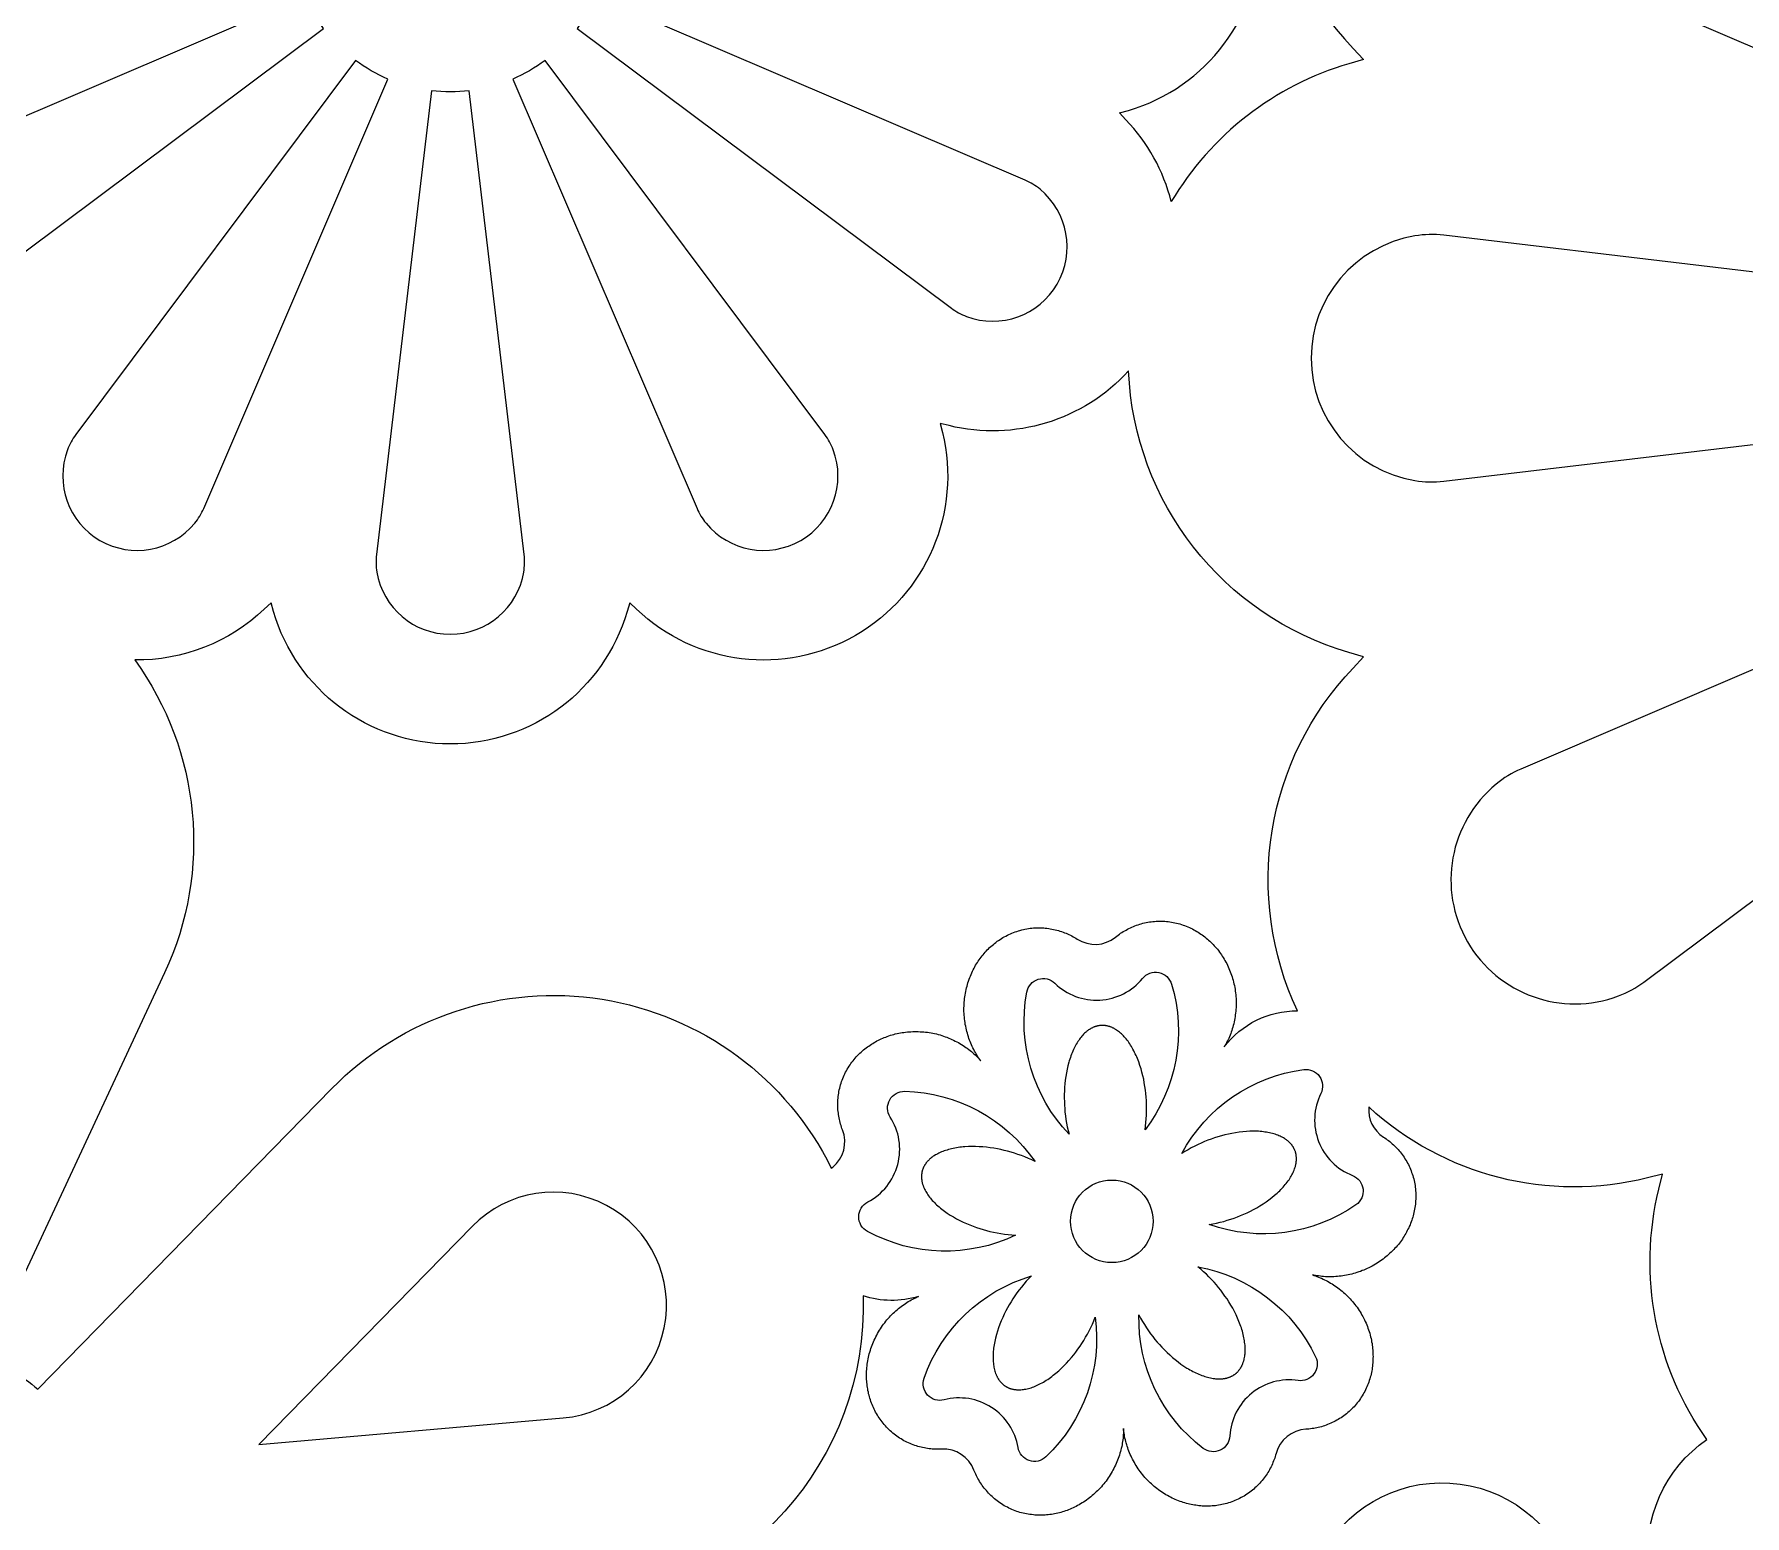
# Model space of a CAD drawing. Extents: x 222 to 1391, y 212 to 660.
# Drawn here: x 634.5 to 775.3, y 421.1 to 543.1 of the extents above; entities that cross this region are included whole.
import ezdxf

# ---------------------------------------------------------------- set-up
doc = ezdxf.new("R2010")
doc.units = 0
doc.layers.add('LAYER_01', color=5, linetype='CONTINUOUS')

msp = doc.modelspace()

# ---------------------------------------------------------------- linework, layer by layer
at = {"layer": 'LAYER_01'}
for points in [[(739.45, 571.99, 0.332966), (743.06, 541.93), (743.93, 541.01), (742.72, 540.66, 0.18979), (728.1, 529.31, 0.129428), (724.37, 536.06), (723.84, 536.61), (724.57, 536.82, 0.748967), (724.57, 565.91)], [(767.42, 416.69, -0.281841), (772.18, 427.41, -0.217461), (768.22, 448.01), (768.52, 449.24), (767.29, 448.94, -0.251693), (744.35, 454.78, 0.276865), (745.57, 452.31), (745.67, 452.24), (745.78, 452.16), (745.88, 452.09), (745.99, 452.01), (746.09, 451.93), (746.19, 451.84), (746.29, 451.76), (746.38, 451.67), (746.48, 451.57), (746.58, 451.48), (746.67, 451.38), (746.76, 451.28), (746.85, 451.18), (746.93, 451.08), (747.02, 450.97), (747.1, 450.86), (747.18, 450.75), (747.26, 450.64), (747.33, 450.52), (747.41, 450.41), (747.48, 450.29), (747.54, 450.16), (747.61, 450.04), (747.67, 449.92), (747.73, 449.79), (747.78, 449.66), (747.83, 449.53), (747.88, 449.4), (747.93, 449.27), (747.97, 449.13), (748.01, 449), (748.05, 448.86), (748.08, 448.73), (748.11, 448.59), (748.14, 448.45), (748.16, 448.31), (748.18, 448.17), (748.19, 448.03), (748.21, 447.89), (748.22, 447.75), (748.22, 447.61), (748.23, 447.47), (748.22, 447.33), (748.22, 447.19), (748.21, 447.05), (748.2, 446.91), (748.19, 446.78), (748.17, 446.64), (748.15, 446.5), (748.13, 446.37), (748.1, 446.23), (748.07, 446.1), (748.04, 445.96), (748.01, 445.83), (747.97, 445.7), (747.93, 445.57), (747.89, 445.45), (747.84, 445.32), (747.8, 445.2), (747.75, 445.07), (747.69, 444.95), (747.64, 444.83), (747.58, 444.71), (747.52, 444.6), (747.46, 444.48), (747.4, 444.37), (747.33, 444.25), (747.26, 444.14), (747.19, 444.03), (747.12, 443.91), (747.04, 443.8), (746.96, 443.69), (746.87, 443.58), (746.79, 443.47), (746.7, 443.36), (746.6, 443.25), (746.51, 443.15), (746.41, 443.04), (746.31, 442.94), (746.21, 442.84), (746.1, 442.74), (745.99, 442.64), (745.88, 442.54), (745.77, 442.45), (745.65, 442.35), (745.53, 442.26), (745.41, 442.17), (745.29, 442.09), (745.16, 442), (745.04, 441.92), (744.91, 441.84), (744.78, 441.77), (744.64, 441.69), (744.51, 441.62), (744.37, 441.55), (744.23, 441.49), (744.1, 441.42), (743.96, 441.36), (743.81, 441.31), (743.67, 441.25), (743.53, 441.2), (743.38, 441.15), (743.24, 441.11), (743.09, 441.07), (742.95, 441.03), (742.8, 440.99), (742.66, 440.96), (742.51, 440.93), (742.36, 440.9), (742.22, 440.88), (742.07, 440.86), (741.92, 440.84), (741.78, 440.83), (741.63, 440.82), (741.49, 440.81), (741.35, 440.8), (741.2, 440.8), (741.06, 440.8), (740.92, 440.81), (740.78, 440.81), (740.64, 440.82), (740.5, 440.83), (740.37, 440.85), (740.23, 440.87), (740.1, 440.89), (739.97, 440.91), (739.84, 440.93), (739.71, 440.96), (739.83, 440.92), (739.96, 440.88), (740.08, 440.83), (740.21, 440.78), (740.34, 440.73), (740.46, 440.68), (740.59, 440.62), (740.71, 440.56), (740.84, 440.5), (740.96, 440.43), (741.09, 440.36), (741.21, 440.29), (741.33, 440.22), (741.45, 440.14), (741.57, 440.06), (741.69, 439.98), (741.81, 439.89), (741.93, 439.8), (742.05, 439.71), (742.16, 439.62), (742.27, 439.52), (742.38, 439.42), (742.49, 439.32), (742.6, 439.21), (742.71, 439.1), (742.81, 438.99), (742.91, 438.88), (743.01, 438.77), (743.11, 438.65), (743.2, 438.53), (743.3, 438.41), (743.39, 438.29), (743.47, 438.16), (743.56, 438.04), (743.64, 437.91), (743.72, 437.78), (743.79, 437.65), (743.87, 437.52), (743.94, 437.38), (744, 437.25), (744.07, 437.11), (744.13, 436.98), (744.19, 436.84), (744.24, 436.7), (744.29, 436.57), (744.34, 436.43), (744.39, 436.29), (744.43, 436.15), (744.47, 436.01), (744.5, 435.87), (744.54, 435.73), (744.57, 435.59), (744.59, 435.45), (744.62, 435.31), (744.64, 435.18), (744.66, 435.04), (744.67, 434.9), (744.68, 434.77), (744.69, 434.63), (744.7, 434.5), (744.7, 434.36), (744.71, 434.23), (744.7, 434.1), (744.7, 433.97), (744.69, 433.84), (744.68, 433.71), (744.67, 433.58), (744.66, 433.45), (744.64, 433.32), (744.62, 433.18), (744.6, 433.05), (744.57, 432.92), (744.54, 432.79), (744.51, 432.66), (744.47, 432.53), (744.43, 432.39), (744.39, 432.26), (744.35, 432.13), (744.3, 432), (744.25, 431.88), (744.2, 431.75), (744.14, 431.62), (744.08, 431.5), (744.02, 431.37), (743.95, 431.25), (743.88, 431.13), (743.81, 431.01), (743.74, 430.89), (743.66, 430.77), (743.58, 430.65), (743.5, 430.54), (743.41, 430.43), (743.32, 430.32), (743.23, 430.21), (743.14, 430.11), (743.04, 430.01), (742.94, 429.91), (742.84, 429.81), (742.74, 429.71), (742.63, 429.62), (742.52, 429.53), (742.41, 429.45), (742.3, 429.36), (742.19, 429.28), (742.07, 429.2), (741.95, 429.13), (741.84, 429.06), (741.72, 428.99), (741.6, 428.92), (741.47, 428.86), (741.35, 428.8), (741.22, 428.74), (741.1, 428.69), (740.97, 428.64), (740.85, 428.59), (740.72, 428.54), (740.59, 428.5), (740.46, 428.46), (740.33, 428.43), (740.2, 428.4), (740.07, 428.37), (739.95, 428.34), (739.82, 428.32), (739.69, 428.3), (739.56, 428.28), (739.43, 428.27), (739.3, 428.25), (739.18, 428.25, 0.325426), (736.72, 426.25), (736.69, 426.13), (736.65, 426.01), (736.61, 425.88), (736.57, 425.76), (736.52, 425.64), (736.47, 425.52), (736.42, 425.4), (736.37, 425.28), (736.31, 425.16), (736.25, 425.04), (736.18, 424.92), (736.12, 424.8), (736.05, 424.69), (735.98, 424.57), (735.9, 424.46), (735.82, 424.35), (735.74, 424.24), (735.66, 424.13), (735.57, 424.02), (735.48, 423.91), (735.39, 423.81), (735.29, 423.71), (735.2, 423.61), (735.1, 423.51), (734.99, 423.42), (734.89, 423.33), (734.78, 423.24), (734.67, 423.15), (734.56, 423.07), (734.45, 422.98), (734.33, 422.9), (734.21, 422.83), (734.09, 422.75), (733.97, 422.68), (733.85, 422.62), (733.72, 422.55), (733.6, 422.49), (733.47, 422.43), (733.34, 422.38), (733.21, 422.32), (733.08, 422.27), (732.95, 422.23), (732.81, 422.19), (732.68, 422.15), (732.54, 422.11), (732.41, 422.08), (732.27, 422.05), (732.14, 422.02), (732, 422), (731.86, 421.98), (731.73, 421.96), (731.59, 421.95), (731.46, 421.94), (731.32, 421.93), (731.18, 421.92), (731.05, 421.92), (730.91, 421.92), (730.78, 421.93), (730.65, 421.93), (730.52, 421.94), (730.38, 421.96), (730.25, 421.97), (730.12, 421.99), (730, 422.01), (729.87, 422.03), (729.74, 422.06), (729.61, 422.08), (729.48, 422.11), (729.35, 422.15), (729.22, 422.19), (729.09, 422.22), (728.96, 422.27), (728.83, 422.31), (728.7, 422.36), (728.56, 422.41), (728.43, 422.47), (728.3, 422.53), (728.17, 422.59), (728.05, 422.65), (727.92, 422.72), (727.79, 422.79), (727.66, 422.86), (727.54, 422.94), (727.41, 423.01), (727.29, 423.1), (727.17, 423.18), (727.04, 423.27), (726.92, 423.36), (726.81, 423.45), (726.69, 423.55), (726.58, 423.65), (726.46, 423.75), (726.35, 423.85), (726.24, 423.96), (726.14, 424.06), (726.03, 424.18), (725.93, 424.29), (725.83, 424.4), (725.74, 424.52), (725.64, 424.64), (725.55, 424.76), (725.46, 424.88), (725.37, 425), (725.29, 425.13), (725.21, 425.26), (725.13, 425.38), (725.06, 425.51), (724.98, 425.64), (724.91, 425.78), (724.85, 425.91), (724.79, 426.04), (724.73, 426.17), (724.67, 426.31), (724.61, 426.44), (724.56, 426.58), (724.52, 426.71), (724.47, 426.85), (724.43, 426.98), (724.39, 427.12), (724.35, 427.25), (724.32, 427.39), (724.29, 427.52), (724.26, 427.66), (724.24, 427.79), (724.22, 427.93), (724.2, 428.06), (724.18, 428.19), (724.17, 428.32), (724.17, 428.19), (724.17, 428.06), (724.16, 427.92), (724.15, 427.79), (724.14, 427.65), (724.13, 427.52), (724.11, 427.38), (724.09, 427.24), (724.07, 427.1), (724.05, 426.96), (724.02, 426.82), (723.99, 426.68), (723.95, 426.55), (723.91, 426.41), (723.87, 426.27), (723.83, 426.13), (723.78, 425.99), (723.74, 425.85), (723.68, 425.71), (723.63, 425.57), (723.57, 425.43), (723.51, 425.3), (723.44, 425.16), (723.37, 425.03), (723.3, 424.89), (723.23, 424.76), (723.15, 424.63), (723.07, 424.5), (722.99, 424.37), (722.91, 424.24), (722.82, 424.12), (722.73, 423.99), (722.64, 423.87), (722.54, 423.75), (722.45, 423.64), (722.35, 423.52), (722.25, 423.41), (722.14, 423.3), (722.04, 423.19), (721.93, 423.09), (721.82, 422.98), (721.71, 422.88), (721.59, 422.79), (721.48, 422.69), (721.36, 422.6), (721.25, 422.51), (721.13, 422.42), (721.01, 422.34), (720.89, 422.26), (720.76, 422.18), (720.64, 422.11), (720.52, 422.04), (720.39, 421.97), (720.27, 421.9), (720.14, 421.84), (720.02, 421.78), (719.89, 421.72), (719.77, 421.67), (719.64, 421.62), (719.52, 421.57), (719.39, 421.53), (719.26, 421.48), (719.14, 421.45), (719.01, 421.41), (718.89, 421.38), (718.76, 421.34), (718.63, 421.31), (718.5, 421.29), (718.37, 421.26), (718.24, 421.24), (718.11, 421.22), (717.98, 421.21), (717.84, 421.2), (717.71, 421.19), (717.57, 421.18), (717.43, 421.18), (717.3, 421.17), (717.16, 421.18), (717.02, 421.18), (716.88, 421.19), (716.75, 421.2), (716.61, 421.22), (716.47, 421.23), (716.33, 421.25), (716.19, 421.28), (716.06, 421.31), (715.92, 421.34), (715.78, 421.37), (715.65, 421.41), (715.51, 421.45), (715.38, 421.49), (715.25, 421.54), (715.12, 421.59), (714.99, 421.65), (714.86, 421.7), (714.73, 421.76), (714.61, 421.83), (714.48, 421.89), (714.36, 421.96), (714.24, 422.03), (714.12, 422.11), (714, 422.19), (713.89, 422.27), (713.78, 422.35), (713.67, 422.44), (713.56, 422.52), (713.46, 422.61), (713.35, 422.71), (713.25, 422.8), (713.15, 422.9), (713.06, 423), (712.97, 423.1), (712.88, 423.2), (712.79, 423.31), (712.71, 423.41), (712.62, 423.52), (712.55, 423.63), (712.47, 423.74), (712.4, 423.85), (712.33, 423.96), (712.26, 424.08), (712.19, 424.19), (712.13, 424.31), (712.07, 424.42), (712.02, 424.54), (711.96, 424.66), (711.91, 424.78), (711.86, 424.89, 0.325426), (709.21, 426.61), (709.08, 426.6), (708.95, 426.6), (708.82, 426.6), (708.69, 426.61), (708.56, 426.61), (708.43, 426.62), (708.3, 426.63), (708.17, 426.65), (708.04, 426.67), (707.91, 426.69), (707.78, 426.71), (707.64, 426.74), (707.51, 426.77), (707.38, 426.8), (707.25, 426.84), (707.12, 426.88), (706.99, 426.92), (706.86, 426.97), (706.73, 427.02), (706.6, 427.07), (706.48, 427.12), (706.35, 427.18), (706.23, 427.25), (706.1, 427.31), (705.98, 427.38), (705.86, 427.45), (705.74, 427.52), (705.63, 427.6), (705.51, 427.68), (705.4, 427.77), (705.29, 427.85), (705.18, 427.94), (705.07, 428.03), (704.97, 428.12), (704.86, 428.22), (704.76, 428.32), (704.66, 428.42), (704.57, 428.52), (704.48, 428.63), (704.39, 428.74), (704.3, 428.85), (704.22, 428.96), (704.13, 429.07), (704.06, 429.19), (703.98, 429.31), (703.91, 429.42), (703.84, 429.54), (703.77, 429.67), (703.71, 429.79), (703.64, 429.91), (703.59, 430.04), (703.53, 430.16), (703.48, 430.29), (703.43, 430.41), (703.38, 430.54), (703.34, 430.67), (703.3, 430.8), (703.26, 430.93), (703.23, 431.05), (703.19, 431.18), (703.17, 431.31), (703.14, 431.44), (703.12, 431.57), (703.09, 431.7), (703.08, 431.83), (703.06, 431.96), (703.05, 432.09), (703.04, 432.22), (703.03, 432.36), (703.02, 432.49), (703.02, 432.63), (703.02, 432.77), (703.02, 432.9), (703.03, 433.04), (703.04, 433.18), (703.05, 433.32), (703.06, 433.47), (703.08, 433.61), (703.1, 433.75), (703.13, 433.89), (703.15, 434.04), (703.18, 434.18), (703.22, 434.32), (703.25, 434.47), (703.29, 434.61), (703.34, 434.75), (703.38, 434.89), (703.43, 435.04), (703.48, 435.18), (703.54, 435.32), (703.6, 435.46), (703.66, 435.59), (703.72, 435.73), (703.79, 435.87), (703.86, 436), (703.93, 436.14), (704.01, 436.27), (704.09, 436.4), (704.17, 436.53), (704.25, 436.65), (704.34, 436.78), (704.42, 436.9), (704.52, 437.02), (704.61, 437.14), (704.7, 437.25), (704.8, 437.37), (704.9, 437.48), (705, 437.59), (705.11, 437.69), (705.21, 437.8), (705.32, 437.9), (705.43, 438), (705.54, 438.09), (705.65, 438.19), (705.76, 438.28), (705.88, 438.36), (705.99, 438.45), (706.11, 438.53), (706.22, 438.61), (706.34, 438.68), (706.46, 438.76), (706.58, 438.83), (706.7, 438.9), (706.82, 438.96), (706.94, 439.02), (707.06, 439.08), (707.18, 439.14), (707.3, 439.19, -0.15321), (702.74, 439.23, -0.397819), (679.46, 413.05)], [(741.47, 405.77, -1.22196), (761.23, 415.47)]]:
    msp.add_lwpolyline(points, format="xyb", dxfattribs=at)
for points in [[(818.32, 529.41), (766.99, 567.78, 0.07087), (764.91, 568.92, 0.847522), (754.84, 551.48, 0.07087), (756.87, 550.24), (815.76, 524.98, -0.059227)], [(656.8, 546.23), (621.46, 531.07, 0.07087), (620.24, 530.33, 0.847522), (626.28, 519.86, 0.07087), (627.53, 520.54), (658.34, 543.57, -0.059227)], [(679.2, 543.57), (710, 520.54, 0.07087), (711.25, 519.86, 0.847522), (717.3, 530.33, 0.07087), (716.08, 531.07), (680.74, 546.23, -0.059227)], [(660.97, 540.94), (637.94, 510.13, 0.07087), (637.26, 508.88, 0.847522), (647.73, 502.84, 0.07087), (648.47, 504.06), (663.63, 539.4, -0.059227)], [(673.9, 539.4), (689.07, 504.06, 0.07087), (689.81, 502.84, 0.847522), (700.28, 508.88, 0.07087), (699.59, 510.13), (676.57, 540.94, -0.059227)], [(667.23, 538.44), (662.69, 500.25, 0.07087), (662.72, 498.82, 0.847522), (674.81, 498.82, 0.07087), (674.85, 500.25), (670.31, 538.44, -0.059227)], [(814.16, 518.98), (750.52, 526.55, 0.07087), (748.15, 526.49, 0.847522), (748.15, 506.35, 0.07087), (750.52, 506.29), (814.16, 513.86, -0.059227)], [(712.42, 458.59), (712.34, 458.7), (712.27, 458.81), (712.19, 458.92), (712.12, 459.03), (712.05, 459.15), (711.98, 459.27), (711.91, 459.39), (711.85, 459.51), (711.78, 459.64), (711.72, 459.76), (711.66, 459.89), (711.61, 460.03), (711.55, 460.16), (711.5, 460.29), (711.45, 460.43), (711.4, 460.57), (711.36, 460.71), (711.32, 460.85), (711.28, 460.99), (711.24, 461.14), (711.21, 461.28), (711.18, 461.43), (711.15, 461.58), (711.13, 461.73), (711.11, 461.88), (711.09, 462.03), (711.07, 462.18), (711.06, 462.33), (711.05, 462.48), (711.04, 462.63), (711.04, 462.79), (711.04, 462.94), (711.05, 463.09), (711.05, 463.24), (711.06, 463.4), (711.07, 463.55), (711.09, 463.7), (711.11, 463.85), (711.13, 464), (711.16, 464.15), (711.19, 464.29), (711.22, 464.44), (711.25, 464.59), (711.29, 464.73), (711.33, 464.87), (711.37, 465.01), (711.42, 465.15), (711.46, 465.29), (711.51, 465.43), (711.57, 465.56), (711.62, 465.69), (711.68, 465.82), (711.74, 465.95), (711.8, 466.08), (711.87, 466.2), (711.93, 466.33), (712, 466.45), (712.07, 466.56), (712.14, 466.68), (712.22, 466.79), (712.29, 466.9), (712.37, 467.01), (712.45, 467.11), (712.53, 467.22), (712.61, 467.32), (712.7, 467.42), (712.78, 467.52), (712.87, 467.61), (712.96, 467.71), (713.06, 467.8), (713.15, 467.9), (713.25, 467.99), (713.35, 468.08), (713.46, 468.16), (713.56, 468.25), (713.67, 468.33), (713.78, 468.42), (713.89, 468.49), (714.01, 468.57), (714.12, 468.65), (714.24, 468.72), (714.36, 468.79), (714.48, 468.85), (714.61, 468.92), (714.73, 468.98), (714.86, 469.04), (714.99, 469.09), (715.12, 469.14), (715.25, 469.19), (715.38, 469.24), (715.52, 469.28), (715.65, 469.32), (715.79, 469.36), (715.93, 469.39), (716.06, 469.42), (716.2, 469.45), (716.34, 469.47), (716.48, 469.49), (716.62, 469.5), (716.76, 469.52), (716.9, 469.53), (717.04, 469.53), (717.18, 469.53), (717.32, 469.53), (717.46, 469.53), (717.6, 469.52), (717.73, 469.51), (717.87, 469.49), (718.01, 469.48), (718.14, 469.45), (718.28, 469.43), (718.41, 469.4), (718.55, 469.37), (718.68, 469.34), (718.81, 469.3), (718.94, 469.26), (719.07, 469.22), (719.19, 469.18), (719.32, 469.13), (719.44, 469.08), (719.56, 469.03), (719.68, 468.97), (719.8, 468.92), (719.92, 468.86), (720.03, 468.8), (720.14, 468.73), (720.25, 468.67), (720.36, 468.6, 0.325426), (723.52, 468.77), (723.62, 468.85), (723.72, 468.93), (723.83, 469), (723.93, 469.08), (724.04, 469.15), (724.15, 469.22), (724.27, 469.29), (724.38, 469.35), (724.5, 469.41), (724.62, 469.47), (724.74, 469.53), (724.86, 469.59), (724.98, 469.64), (725.11, 469.69), (725.24, 469.74), (725.37, 469.78), (725.5, 469.82), (725.63, 469.86), (725.76, 469.9), (725.9, 469.93), (726.03, 469.96), (726.17, 469.99), (726.31, 470.01), (726.44, 470.03), (726.58, 470.05), (726.72, 470.06), (726.86, 470.07), (727, 470.08), (727.14, 470.08), (727.28, 470.08), (727.42, 470.07), (727.56, 470.07), (727.7, 470.05), (727.84, 470.04), (727.98, 470.02), (728.12, 470), (728.26, 469.98), (728.4, 469.95), (728.53, 469.92), (728.67, 469.88), (728.81, 469.85), (728.94, 469.8), (729.07, 469.76), (729.2, 469.71), (729.33, 469.66), (729.46, 469.61), (729.59, 469.56), (729.72, 469.5), (729.84, 469.44), (729.96, 469.37), (730.08, 469.31), (730.2, 469.24), (730.32, 469.16), (730.43, 469.09), (730.54, 469.02), (730.65, 468.94), (730.76, 468.86), (730.87, 468.78), (730.97, 468.69), (731.07, 468.61), (731.17, 468.52), (731.27, 468.43), (731.36, 468.34), (731.46, 468.25), (731.55, 468.16), (731.63, 468.06), (731.72, 467.96), (731.81, 467.86), (731.9, 467.76), (731.98, 467.65), (732.06, 467.54), (732.14, 467.43), (732.22, 467.32), (732.3, 467.2), (732.37, 467.08), (732.45, 466.96), (732.52, 466.84), (732.59, 466.71), (732.66, 466.58), (732.72, 466.45), (732.78, 466.32), (732.84, 466.19), (732.9, 466.05), (732.95, 465.92), (733.01, 465.78), (733.06, 465.64), (733.1, 465.49), (733.15, 465.35), (733.19, 465.21), (733.22, 465.06), (733.26, 464.91), (733.29, 464.77), (733.32, 464.62), (733.35, 464.47), (733.37, 464.32), (733.39, 464.17), (733.4, 464.02), (733.42, 463.87), (733.43, 463.71), (733.43, 463.56), (733.44, 463.41), (733.44, 463.26), (733.43, 463.11), (733.43, 462.96), (733.42, 462.81), (733.41, 462.66), (733.39, 462.51), (733.37, 462.36), (733.35, 462.22), (733.33, 462.07), (733.3, 461.92), (733.27, 461.78), (733.24, 461.64), (733.2, 461.5), (733.16, 461.36), (733.12, 461.22), (733.08, 461.09), (733.03, 460.95), (732.99, 460.82), (732.94, 460.69), (732.88, 460.56), (732.83, 460.43), (732.77, 460.31), (732.71, 460.19), (732.65, 460.07), (732.59, 459.95), (732.52, 459.83), (732.46, 459.72, -0.23814), (738.49, 462.7, -0.310194), (743.06, 490.91), (743.93, 491.83), (742.72, 492.19, -0.321418), (724.59, 515.37, -0.273619), (709.82, 510.87), (709.09, 511.05), (709.27, 510.31, -0.748967), (684.08, 495.77), (683.53, 496.29), (683.31, 495.56, -0.748967), (654.22, 495.56), (654.01, 496.29), (653.46, 495.77, -0.196464), (642.79, 491.58, -0.272459), (645.25, 465.82), (630.61, 434.47, -0.045299), (634.82, 431.55), (659.01, 456.29, -0.517185), (700.12, 449.74), (700.24, 449.83, 0.325426), (701.05, 452.89), (701, 453.01), (700.96, 453.13), (700.92, 453.25), (700.89, 453.38), (700.85, 453.5), (700.82, 453.63), (700.79, 453.76), (700.76, 453.89), (700.74, 454.02), (700.72, 454.15), (700.7, 454.28), (700.69, 454.42), (700.67, 454.55), (700.67, 454.69), (700.66, 454.82), (700.66, 454.96), (700.66, 455.1), (700.66, 455.23), (700.67, 455.37), (700.68, 455.51), (700.69, 455.65), (700.71, 455.78), (700.73, 455.92), (700.75, 456.06), (700.78, 456.2), (700.81, 456.33), (700.85, 456.47), (700.88, 456.6), (700.92, 456.74), (700.97, 456.87), (701.02, 457), (701.07, 457.13), (701.12, 457.26), (701.18, 457.39), (701.24, 457.52), (701.3, 457.65), (701.37, 457.77), (701.44, 457.89), (701.51, 458.01), (701.58, 458.13), (701.66, 458.25), (701.74, 458.36), (701.82, 458.48), (701.91, 458.59), (702, 458.7), (702.09, 458.8), (702.18, 458.91), (702.27, 459.01), (702.37, 459.11), (702.47, 459.2), (702.57, 459.3), (702.67, 459.39), (702.77, 459.48), (702.88, 459.56), (702.99, 459.65), (703.09, 459.73), (703.2, 459.8), (703.31, 459.88), (703.43, 459.95), (703.54, 460.02), (703.65, 460.09), (703.77, 460.15), (703.88, 460.22), (704, 460.28), (704.11, 460.33), (704.23, 460.39), (704.35, 460.44), (704.48, 460.49), (704.6, 460.54), (704.73, 460.59), (704.86, 460.63), (704.99, 460.68), (705.12, 460.72), (705.26, 460.75), (705.39, 460.79), (705.53, 460.82), (705.67, 460.85), (705.81, 460.88), (705.95, 460.9), (706.1, 460.92), (706.24, 460.94), (706.39, 460.96), (706.53, 460.97), (706.68, 460.98), (706.83, 460.99), (706.98, 460.99), (707.13, 460.99), (707.28, 460.99), (707.43, 460.98), (707.58, 460.97), (707.73, 460.96), (707.88, 460.95), (708.03, 460.93), (708.18, 460.9), (708.33, 460.88), (708.48, 460.85), (708.62, 460.82), (708.77, 460.79), (708.92, 460.75), (709.07, 460.71), (709.21, 460.66), (709.35, 460.62), (709.5, 460.57), (709.64, 460.52), (709.78, 460.46), (709.92, 460.4), (710.05, 460.34), (710.19, 460.28), (710.32, 460.21), (710.45, 460.15), (710.58, 460.08), (710.71, 460), (710.83, 459.93), (710.96, 459.85), (711.08, 459.77), (711.2, 459.69), (711.31, 459.61), (711.43, 459.52), (711.54, 459.44), (711.65, 459.35), (711.75, 459.26), (711.85, 459.17), (711.96, 459.07), (712.05, 458.98), (712.15, 458.89), (712.24, 458.79), (712.33, 458.69)], [(815.76, 507.86), (756.87, 482.6, 0.07087), (754.84, 481.36, 0.847522), (764.91, 463.92, 0.07087), (766.99, 465.06), (818.32, 503.43, -0.059227)], [(725.74, 465.37, -0.600851), (728.12, 464.89, -0.240682), (725.94, 452.9), (725.98, 453.2), (726.01, 453.51), (726.04, 453.81), (726.06, 454.12), (726.07, 454.42), (726.07, 454.72), (726.07, 455.02), (726.05, 455.31), (726.03, 455.59), (726.01, 455.88), (725.97, 456.17), (725.93, 456.47), (725.88, 456.76), (725.83, 457.06), (725.76, 457.35), (725.69, 457.64), (725.61, 457.93), (725.52, 458.21), (725.42, 458.49), (725.31, 458.76), (725.26, 458.9), (725.2, 459.03), (725.14, 459.16), (725.08, 459.28), (725.02, 459.41), (724.95, 459.53), (724.89, 459.64), (724.82, 459.76), (724.75, 459.87), (724.68, 459.98), (724.61, 460.08), (724.54, 460.19), (724.46, 460.28), (724.39, 460.38), (724.31, 460.47), (724.23, 460.56), (724.16, 460.64), (724.08, 460.72), (724, 460.8), (723.92, 460.87), (723.84, 460.93), (723.76, 461), (723.68, 461.06), (723.6, 461.11), (723.56, 461.14), (723.52, 461.17), (723.48, 461.19), (723.44, 461.21), (723.4, 461.24), (723.36, 461.26), (723.31, 461.28), (723.27, 461.3), (723.23, 461.32), (723.19, 461.34), (723.15, 461.35), (723.11, 461.37), (723.07, 461.38), (723.03, 461.4), (722.99, 461.41), (722.95, 461.42), (722.91, 461.43), (722.87, 461.44), (722.83, 461.45), (722.79, 461.46), (722.75, 461.47), (722.72, 461.47), (722.68, 461.48), (722.64, 461.48), (722.6, 461.49), (722.56, 461.49), (722.52, 461.49), (722.48, 461.5), (722.45, 461.5), (722.41, 461.5), (722.37, 461.5), (722.33, 461.49), (722.3, 461.49), (722.26, 461.49), (722.22, 461.48), (722.18, 461.48), (722.14, 461.47), (722.11, 461.47), (722.07, 461.46), (722.03, 461.45), (721.99, 461.44), (721.95, 461.43), (721.92, 461.42), (721.88, 461.41), (721.84, 461.4), (721.8, 461.38), (721.76, 461.37), (721.72, 461.35), (721.69, 461.34), (721.65, 461.32), (721.61, 461.3), (721.57, 461.28), (721.53, 461.26), (721.49, 461.24), (721.46, 461.22), (721.42, 461.2), (721.38, 461.17), (721.34, 461.15), (721.3, 461.12), (721.27, 461.1), (721.23, 461.07), (721.19, 461.04), (721.15, 461.01), (721.12, 460.98), (721.04, 460.91), (720.97, 460.85), (720.89, 460.77), (720.82, 460.7), (720.75, 460.62), (720.68, 460.53), (720.61, 460.45), (720.54, 460.36), (720.48, 460.26), (720.41, 460.16), (720.35, 460.06), (720.28, 459.95), (720.22, 459.84), (720.16, 459.73), (720.11, 459.62), (720.05, 459.5), (720, 459.38), (719.94, 459.25), (719.89, 459.13), (719.84, 459), (719.8, 458.86), (719.75, 458.73), (719.71, 458.59), (719.67, 458.46), (719.59, 458.17), (719.52, 457.89), (719.47, 457.59), (719.42, 457.3), (719.38, 457), (719.34, 456.7), (719.32, 456.4), (719.3, 456.1), (719.29, 455.81), (719.29, 455.51), (719.3, 455.23), (719.31, 454.94), (719.33, 454.65), (719.35, 454.36), (719.39, 454.06), (719.43, 453.76), (719.48, 453.46), (719.54, 453.15), (719.61, 452.85), (719.69, 452.55, -0.240682), (716.21, 464.24, -0.600851), (718.52, 464.97, 0.44119)], [(743.02, 449.14, -0.600851), (743.3, 446.73, -0.240682), (731.21, 445.1), (731.52, 445.16), (731.82, 445.22), (732.12, 445.29), (732.42, 445.36), (732.71, 445.45), (733, 445.54), (733.27, 445.64), (733.55, 445.74), (733.81, 445.84), (734.08, 445.96), (734.34, 446.08), (734.61, 446.21), (734.88, 446.35), (735.14, 446.49), (735.4, 446.65), (735.65, 446.81), (735.9, 446.97), (736.14, 447.15), (736.38, 447.32), (736.6, 447.51), (736.71, 447.6), (736.82, 447.7), (736.92, 447.79), (737.03, 447.89), (737.12, 447.99), (737.22, 448.09), (737.31, 448.19), (737.4, 448.29), (737.48, 448.39), (737.56, 448.49), (737.64, 448.59), (737.72, 448.69), (737.79, 448.79), (737.85, 448.89), (737.92, 448.99), (737.98, 449.09), (738.03, 449.19), (738.08, 449.29), (738.13, 449.39), (738.17, 449.48), (738.21, 449.58), (738.25, 449.68), (738.28, 449.77), (738.31, 449.87), (738.32, 449.91), (738.33, 449.96), (738.35, 450.01), (738.36, 450.05), (738.36, 450.1), (738.37, 450.14), (738.38, 450.19), (738.39, 450.23), (738.39, 450.28), (738.39, 450.32), (738.4, 450.36), (738.4, 450.41), (738.4, 450.45), (738.4, 450.49), (738.4, 450.53), (738.4, 450.58), (738.4, 450.62), (738.4, 450.66), (738.39, 450.7), (738.39, 450.74), (738.38, 450.78), (738.38, 450.82), (738.37, 450.86), (738.37, 450.89), (738.36, 450.93), (738.35, 450.97), (738.34, 451.01), (738.33, 451.04), (738.32, 451.08), (738.31, 451.12), (738.29, 451.15), (738.28, 451.19), (738.27, 451.22), (738.25, 451.26), (738.24, 451.29), (738.22, 451.33), (738.2, 451.36), (738.18, 451.39), (738.17, 451.43), (738.15, 451.46), (738.13, 451.49), (738.1, 451.53), (738.08, 451.56), (738.06, 451.59), (738.04, 451.63), (738.01, 451.66), (737.99, 451.69), (737.96, 451.72), (737.93, 451.75), (737.9, 451.78), (737.87, 451.82), (737.84, 451.85), (737.81, 451.88), (737.78, 451.91), (737.75, 451.94), (737.72, 451.97), (737.68, 451.99), (737.65, 452.02), (737.61, 452.05), (737.57, 452.08), (737.53, 452.11), (737.49, 452.13), (737.45, 452.16), (737.41, 452.19), (737.33, 452.24), (737.24, 452.29), (737.15, 452.33), (737.06, 452.38), (736.96, 452.42), (736.86, 452.46), (736.75, 452.5), (736.64, 452.54), (736.53, 452.57), (736.42, 452.6), (736.3, 452.63), (736.18, 452.66), (736.06, 452.68), (735.93, 452.71), (735.81, 452.72), (735.68, 452.74), (735.54, 452.76), (735.41, 452.77), (735.27, 452.78), (735.14, 452.78), (735, 452.79), (734.85, 452.79), (734.71, 452.79), (734.57, 452.78), (734.28, 452.77), (733.98, 452.74), (733.69, 452.71), (733.39, 452.66), (733.09, 452.61), (732.8, 452.55), (732.51, 452.48), (732.22, 452.4), (731.93, 452.32), (731.65, 452.23), (731.38, 452.14), (731.11, 452.04), (730.84, 451.93), (730.57, 451.81), (730.3, 451.69), (730.03, 451.56), (729.75, 451.41), (729.49, 451.26), (729.22, 451.11), (728.96, 450.94, -0.240682), (739, 457.86, -0.600851), (740.41, 455.89, 0.44119)], [(704.97, 453.95, -0.600851), (706.16, 456.07, -0.240682), (716.89, 450.28), (716.62, 450.42), (716.34, 450.55), (716.05, 450.67), (715.77, 450.78), (715.48, 450.88), (715.2, 450.97), (714.91, 451.06), (714.63, 451.14), (714.36, 451.21), (714.08, 451.27), (713.79, 451.33), (713.5, 451.38), (713.2, 451.43), (712.9, 451.46), (712.6, 451.49), (712.3, 451.51), (712, 451.52), (711.71, 451.53), (711.41, 451.52), (711.12, 451.5), (710.98, 451.49), (710.83, 451.48), (710.69, 451.46), (710.55, 451.44), (710.42, 451.42), (710.28, 451.4), (710.15, 451.37), (710.02, 451.34), (709.89, 451.31), (709.77, 451.28), (709.65, 451.24), (709.53, 451.2), (709.41, 451.16), (709.3, 451.12), (709.19, 451.08), (709.08, 451.03), (708.98, 450.98), (708.88, 450.93), (708.78, 450.88), (708.69, 450.83), (708.6, 450.77), (708.51, 450.72), (708.43, 450.66), (708.35, 450.6), (708.32, 450.57), (708.28, 450.54), (708.24, 450.51), (708.21, 450.48), (708.18, 450.44), (708.14, 450.41), (708.11, 450.38), (708.08, 450.35), (708.05, 450.31), (708.02, 450.28), (707.99, 450.25), (707.96, 450.22), (707.94, 450.18), (707.91, 450.15), (707.89, 450.11), (707.86, 450.08), (707.84, 450.04), (707.82, 450.01), (707.8, 449.98), (707.78, 449.94), (707.76, 449.91), (707.74, 449.87), (707.72, 449.83), (707.71, 449.8), (707.69, 449.76), (707.67, 449.73), (707.66, 449.69), (707.65, 449.66), (707.63, 449.62), (707.62, 449.58), (707.61, 449.55), (707.6, 449.51), (707.59, 449.48), (707.58, 449.44), (707.58, 449.4), (707.57, 449.37), (707.56, 449.33), (707.56, 449.29), (707.55, 449.25), (707.55, 449.21), (707.55, 449.17), (707.54, 449.13), (707.54, 449.09), (707.54, 449.05), (707.54, 449.01), (707.54, 448.97), (707.54, 448.93), (707.55, 448.89), (707.55, 448.85), (707.56, 448.81), (707.56, 448.77), (707.57, 448.72), (707.57, 448.68), (707.58, 448.64), (707.59, 448.59), (707.6, 448.55), (707.61, 448.51), (707.62, 448.46), (707.64, 448.42), (707.65, 448.38), (707.67, 448.33), (707.68, 448.29), (707.7, 448.24), (707.72, 448.2), (707.75, 448.11), (707.8, 448.01), (707.84, 447.92), (707.89, 447.83), (707.95, 447.74), (708, 447.65), (708.07, 447.55), (708.13, 447.46), (708.2, 447.37), (708.28, 447.27), (708.35, 447.18), (708.43, 447.09), (708.52, 447), (708.61, 446.91), (708.7, 446.81), (708.79, 446.72), (708.89, 446.64), (709, 446.55), (709.1, 446.46), (709.21, 446.37), (709.32, 446.29), (709.43, 446.2), (709.55, 446.12), (709.67, 446.04), (709.91, 445.88), (710.17, 445.73), (710.43, 445.58), (710.69, 445.44), (710.96, 445.31), (711.24, 445.19), (711.51, 445.07), (711.79, 444.96), (712.07, 444.86), (712.35, 444.77), (712.63, 444.69), (712.9, 444.61), (713.18, 444.54), (713.47, 444.47), (713.76, 444.41), (714.06, 444.36), (714.37, 444.32), (714.67, 444.28), (714.98, 444.25), (715.29, 444.23, -0.240682), (703.09, 444.54, -0.600851), (703.12, 446.96, 0.44119)], [(653.02, 427), (678.05, 429.18, 1.437059), (670.59, 444.97)], [(709.41, 430.67, -0.600851), (707.76, 432.45, -0.240682), (716.59, 440.87), (716.37, 440.65), (716.16, 440.43), (715.96, 440.19), (715.77, 439.96), (715.58, 439.72), (715.4, 439.48), (715.23, 439.23), (715.07, 438.99), (714.92, 438.75), (714.77, 438.5), (714.63, 438.25), (714.49, 437.99), (714.35, 437.72), (714.23, 437.45), (714.11, 437.17), (714, 436.89), (713.89, 436.61), (713.8, 436.33), (713.71, 436.04), (713.64, 435.76), (713.61, 435.62), (713.58, 435.48), (713.55, 435.34), (713.52, 435.2), (713.5, 435.07), (713.48, 434.93), (713.47, 434.8), (713.45, 434.67), (713.44, 434.54), (713.44, 434.41), (713.43, 434.28), (713.43, 434.15), (713.43, 434.03), (713.44, 433.91), (713.45, 433.79), (713.46, 433.68), (713.47, 433.56), (713.49, 433.45), (713.51, 433.35), (713.53, 433.24), (713.55, 433.14), (713.58, 433.04), (713.61, 432.94), (713.64, 432.85), (713.66, 432.81), (713.68, 432.76), (713.7, 432.72), (713.72, 432.68), (713.74, 432.63), (713.76, 432.59), (713.78, 432.55), (713.8, 432.51), (713.82, 432.47), (713.84, 432.43), (713.87, 432.4), (713.89, 432.36), (713.91, 432.33), (713.94, 432.29), (713.96, 432.26), (713.99, 432.22), (714.01, 432.19), (714.04, 432.16), (714.07, 432.13), (714.09, 432.1), (714.12, 432.07), (714.15, 432.04), (714.18, 432.01), (714.2, 431.99), (714.23, 431.96), (714.26, 431.94), (714.29, 431.91), (714.32, 431.89), (714.35, 431.86), (714.38, 431.84), (714.41, 431.82), (714.45, 431.8), (714.48, 431.78), (714.51, 431.76), (714.54, 431.74), (714.58, 431.72), (714.61, 431.71), (714.64, 431.69), (714.68, 431.67), (714.71, 431.66), (714.75, 431.64), (714.79, 431.63), (714.82, 431.61), (714.86, 431.6), (714.9, 431.59), (714.94, 431.58), (714.98, 431.57), (715.02, 431.56), (715.06, 431.55), (715.1, 431.54), (715.14, 431.53), (715.19, 431.52), (715.23, 431.52), (715.27, 431.51), (715.32, 431.51), (715.36, 431.5), (715.4, 431.5), (715.45, 431.5), (715.5, 431.5), (715.54, 431.5), (715.59, 431.5), (715.64, 431.5), (715.68, 431.5), (715.73, 431.5), (715.83, 431.51), (715.93, 431.52), (716.03, 431.54), (716.14, 431.56), (716.24, 431.58), (716.35, 431.61), (716.45, 431.64), (716.56, 431.67), (716.67, 431.71), (716.78, 431.75), (716.9, 431.79), (717.01, 431.84), (717.12, 431.9), (717.24, 431.95), (717.35, 432.01), (717.47, 432.07), (717.58, 432.14), (717.7, 432.21), (717.81, 432.28), (717.93, 432.36), (718.04, 432.44), (718.16, 432.52), (718.27, 432.6), (718.39, 432.69), (718.61, 432.87), (718.84, 433.07), (719.06, 433.27), (719.27, 433.48), (719.48, 433.7), (719.68, 433.92), (719.88, 434.15), (720.07, 434.38), (720.25, 434.61), (720.42, 434.85), (720.59, 435.09), (720.74, 435.32), (720.9, 435.57), (721.05, 435.82), (721.2, 436.09), (721.34, 436.35), (721.48, 436.63), (721.61, 436.91), (721.73, 437.19), (721.84, 437.48, -0.240682), (717.78, 425.98, -0.600851), (715.49, 426.74, 0.44119)], [(732.92, 427.7, -0.600851), (730.72, 426.68, -0.240682), (725.44, 437.67), (725.58, 437.4), (725.73, 437.13), (725.89, 436.87), (726.06, 436.61), (726.23, 436.36), (726.4, 436.12), (726.58, 435.88), (726.76, 435.65), (726.94, 435.43), (727.13, 435.22), (727.33, 435), (727.54, 434.79), (727.75, 434.58), (727.97, 434.37), (728.19, 434.17), (728.43, 433.98), (728.66, 433.79), (728.9, 433.62), (729.14, 433.45), (729.39, 433.29), (729.51, 433.22), (729.64, 433.15), (729.76, 433.08), (729.88, 433.01), (730.01, 432.95), (730.13, 432.89), (730.25, 432.83), (730.37, 432.78), (730.5, 432.73), (730.62, 432.68), (730.74, 432.64), (730.85, 432.6), (730.97, 432.56), (731.09, 432.53), (731.2, 432.5), (731.32, 432.48), (731.43, 432.45), (731.54, 432.44), (731.65, 432.42), (731.75, 432.41), (731.86, 432.4), (731.96, 432.4), (732.06, 432.4), (732.16, 432.4), (732.21, 432.4), (732.25, 432.4), (732.3, 432.41), (732.35, 432.41), (732.39, 432.42), (732.44, 432.43), (732.48, 432.43), (732.53, 432.44), (732.57, 432.45), (732.62, 432.46), (732.66, 432.47), (732.7, 432.48), (732.74, 432.49), (732.78, 432.5), (732.82, 432.52), (732.86, 432.53), (732.9, 432.54), (732.94, 432.56), (732.98, 432.58), (733.01, 432.59), (733.05, 432.61), (733.08, 432.63), (733.12, 432.65), (733.15, 432.66), (733.19, 432.68), (733.22, 432.7), (733.25, 432.72), (733.28, 432.75), (733.32, 432.77), (733.35, 432.79), (733.38, 432.81), (733.41, 432.84), (733.43, 432.86), (733.46, 432.88), (733.49, 432.91), (733.52, 432.94), (733.55, 432.96), (733.57, 432.99), (733.6, 433.02), (733.62, 433.05), (733.65, 433.08), (733.67, 433.11), (733.7, 433.14), (733.72, 433.17), (733.75, 433.2), (733.77, 433.24), (733.79, 433.27), (733.81, 433.31), (733.84, 433.34), (733.86, 433.38), (733.88, 433.42), (733.9, 433.45), (733.92, 433.49), (733.94, 433.53), (733.95, 433.57), (733.97, 433.61), (733.99, 433.65), (734, 433.7), (734.02, 433.74), (734.03, 433.78), (734.05, 433.83), (734.06, 433.87), (734.07, 433.92), (734.09, 433.97), (734.11, 434.06), (734.13, 434.16), (734.15, 434.26), (734.16, 434.37), (734.17, 434.47), (734.18, 434.58), (734.18, 434.69), (734.18, 434.81), (734.18, 434.92), (734.18, 435.04), (734.17, 435.16), (734.16, 435.29), (734.14, 435.41), (734.12, 435.54), (734.1, 435.66), (734.08, 435.79), (734.05, 435.92), (734.02, 436.05), (733.99, 436.19), (733.95, 436.32), (733.91, 436.45), (733.87, 436.59), (733.82, 436.72), (733.78, 436.86), (733.67, 437.13), (733.56, 437.4), (733.43, 437.67), (733.3, 437.94), (733.16, 438.21), (733.01, 438.47), (732.85, 438.73), (732.69, 438.98), (732.52, 439.22), (732.35, 439.46), (732.18, 439.69), (732, 439.91), (731.81, 440.14), (731.62, 440.36), (731.42, 440.58), (731.2, 440.8), (730.99, 441.01), (730.76, 441.22), (730.53, 441.43), (730.29, 441.62, -0.240682), (739.98, 434.21, -0.600851), (738.54, 432.26, 0.44119)]]:
    msp.add_lwpolyline(points, format="xyb", close=True, dxfattribs=at)
msp.add_circle((723.21, 445.37), 3.4, dxfattribs=at)

doc.saveas('drawing.dxf')
